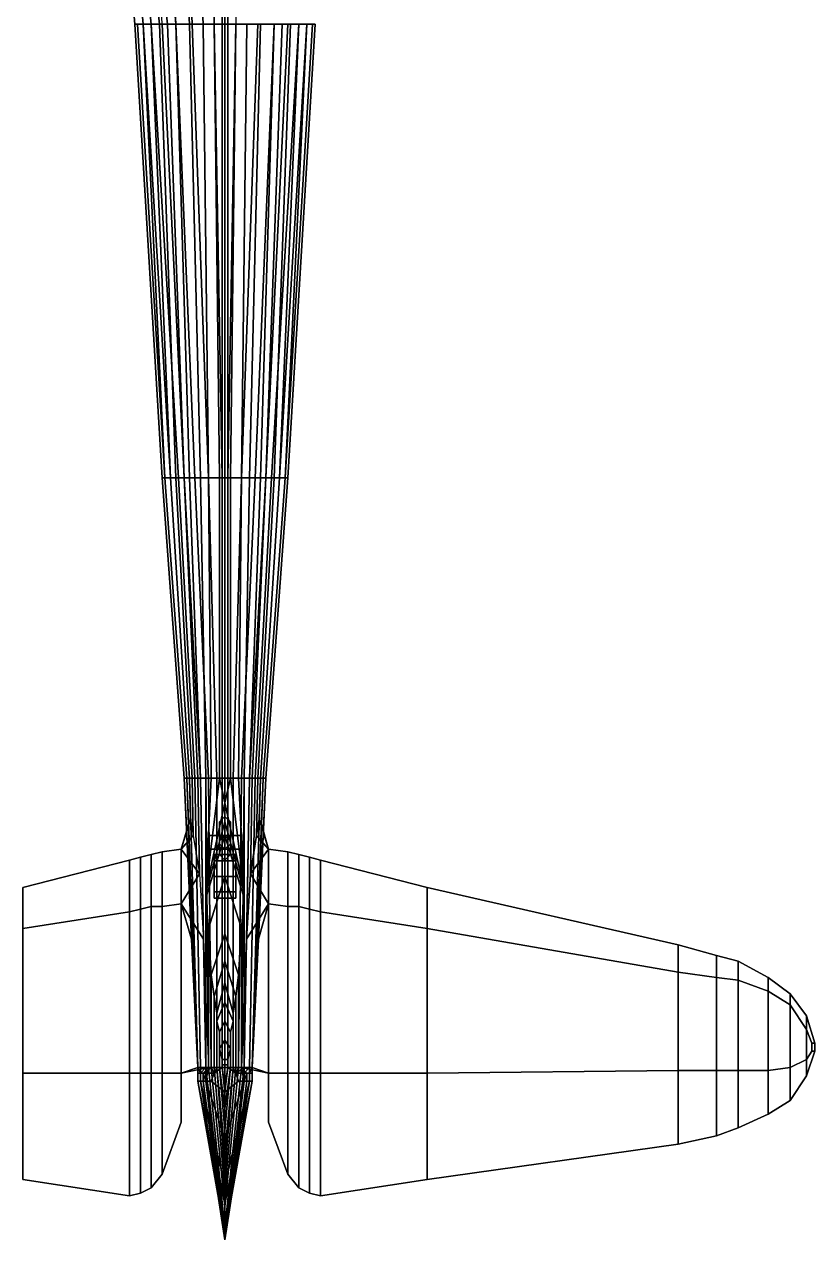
# Model space of a CAD drawing. Header units: millimetres. Extents: x -5.4 to 5.4, y -4.4 to 10.
# Drawn here: x -0.735 to 2.16, y -4.4 to 0.05 of the extents above; entities that cross this region are included whole.
import ezdxf

# ---------------------------------------------------------------- set-up
doc = ezdxf.new("R2010")
doc.units = ezdxf.units.MM
doc.layers.add('wing', color=5, linetype='Continuous')
doc.layers.add('wing2', color=1, linetype='Continuous')

msp = doc.modelspace()

# ---------------------------------------------------------------- linework, layer by layer
for points in [[(0, 2.97, 1.26), (-0.01, 2.97, 1.25), (-0.01, -3.76, 1.52), (0, -3.76, 1.53)], [(-0.01, 2.97, 1.25), (0, 2.97, 1.24), (0, -3.76, 1.51), (-0.01, -3.76, 1.52)], [(0.01, 2.97, 1.25), (0, 2.97, 1.26), (0, -3.76, 1.53), (0.01, -3.76, 1.52)], [(0, 2.97, 1.24), (0.01, 2.97, 1.25), (0.01, -3.76, 1.52), (0, -3.76, 1.51)], [(-0.4, 1.12, 0.27), (-0.42, 1.12, 0.09), (-0.33, 0.05, 0.09), (-0.3, 0.05, 0.27)], [(-0.42, 1.12, 0.09), (-0.42, 1.12, -0.03), (-0.33, 0.05, -0.03), (-0.33, 0.05, 0.09)], [(-0.38, 1.12, 0.37), (-0.4, 1.12, 0.27), (-0.3, 0.05, 0.27), (-0.27, 0.05, 0.37)], [(-0.36, 1.12, 0.47), (-0.38, 1.12, 0.37), (-0.27, 0.05, 0.37), (-0.24, 0.05, 0.44)], [(-0.33, 1.12, 0.55), (-0.36, 1.12, 0.47), (-0.24, 0.05, 0.44), (-0.21, 0.05, 0.49)], [(-0.2368, 0.81, 0.5868), (-0.33, 1.12, 0.55), (-0.21, 0.05, 0.49), (-0.18, 0.05, 0.53)], [(-0.04, 0.05, -0.53), (-0.12, 0.05, -0.5), (-0.1256, 0.17, -0.5067), (-0.05, 1.12, -0.6)], [(0.04, 0.05, -0.53), (-0.04, 0.05, -0.53), (-0.05, 1.12, -0.6), (0.05, 1.12, -0.6)], [(-0.1631, 0.64, 0.6141), (-0.2368, 0.81, 0.5868), (-0.18, 0.05, 0.53), (-0.13, 0.05, 0.57)], [(-0.2632, 0.76, -0.4132), (-0.2036, 0.47, -0.4596), (-0.18, 0.05, -0.44), (-0.23, 0.05, -0.38)], [(-0.1015, 0.51, 0.6244), (-0.1631, 0.64, 0.6141), (-0.13, 0.05, 0.57), (-0.08, 0.05, 0.59)], [(-0.04, 0.42, 0.6311), (-0.1015, 0.51, 0.6244), (-0.08, 0.05, 0.59), (-0.04, 0.05, 0.6)], [(-0.2036, 0.47, -0.4596), (-0.1256, 0.17, -0.5067), (-0.12, 0.05, -0.5), (-0.18, 0.05, -0.44)], [(-0.33, 0.05, -0.03), (-0.32, 0.05, -0.1), (-0.22, -1.61, -0.1), (-0.23, -1.61)], [(-0.3, 0.05, 0.27), (-0.33, 0.05, 0.09), (-0.23, -1.61, 0.09), (-0.22, -1.61, 0.17)], [(-0.33, 0.05, 0.09), (-0.33, 0.05, -0.03), (-0.23, -1.61), (-0.23, -1.61, 0.09)], [(-0.32, 0.05, -0.1), (-0.3, 0.05, -0.2), (-0.2, -1.61, -0.16), (-0.22, -1.61, -0.1)], [(-0.3, 0.05, -0.2), (-0.27, 0.05, -0.29), (-0.17, -1.61, -0.22), (-0.2, -1.61, -0.16)], [(-0.27, 0.05, 0.37), (-0.3, 0.05, 0.27), (-0.22, -1.61, 0.17), (-0.2, -1.61, 0.25)], [(-0.27, 0.05, -0.29), (-0.23, 0.05, -0.38), (-0.15, -1.61, -0.26), (-0.17, -1.61, -0.22)], [(-0.24, 0.05, 0.44), (-0.27, 0.05, 0.37), (-0.2, -1.61, 0.25), (-0.18, -1.61, 0.32)], [(-0.21, 0.05, 0.49), (-0.24, 0.05, 0.44), (-0.18, -1.61, 0.32), (-0.15, -1.61, 0.38)], [(-0.23, 0.05, -0.38), (-0.18, 0.05, -0.44), (-0.11, -1.61, -0.31), (-0.15, -1.61, -0.26)], [(-0.18, 0.05, 0.53), (-0.21, 0.05, 0.49), (-0.15, -1.61, 0.38), (-0.13, -1.61, 0.42)], [(-0.18, 0.05, -0.44), (-0.12, 0.05, -0.5), (-0.06, -1.61, -0.35), (-0.11, -1.61, -0.31)], [(-0.13, 0.05, 0.57), (-0.18, 0.05, 0.53), (-0.13, -1.61, 0.42), (-0.09, -1.61, 0.46)], [(-0.08, 0.05, 0.59), (-0.13, 0.05, 0.57), (-0.09, -1.61, 0.46), (-0.06, -1.61, 0.48)], [(-0.01, -1.61, -0.37), (-0.06, -1.61, -0.35), (-0.12, 0.05, -0.5), (-0.04, 0.05, -0.53)], [(-0.04, 0.05, 0.6), (-0.08, 0.05, 0.59), (-0.06, -1.61, 0.48), (-0.02, -1.61, 0.49)], [(-0.04, 0.05, -0.53), (0.04, 0.05, -0.53), (0.01, -1.61, -0.37), (-0.01, -1.61, -0.37)], [(-0.02, -1.61, 0.49), (0.02, -1.61, 0.49), (0.04, 0.05, 0.6), (-0.04, 0.05, 0.6)], [(0.04, 0.05, -0.53), (0.12, 0.05, -0.5), (0.06, -1.61, -0.35), (0.01, -1.61, -0.37)], [(0.02, -1.61, 0.49), (0.06, -1.61, 0.48), (0.08, 0.05, 0.59), (0.04, 0.05, 0.6)], [(0.11, -1.61, -0.31), (0.06, -1.61, -0.35), (0.12, 0.05, -0.5), (0.18, 0.05, -0.44)], [(0.06, -1.61, 0.48), (0.09, -1.61, 0.46), (0.13, 0.05, 0.57), (0.08, 0.05, 0.59)], [(0.09, -1.61, 0.46), (0.13, -1.61, 0.42), (0.18, 0.05, 0.53), (0.13, 0.05, 0.57)], [(0.15, -1.61, -0.26), (0.11, -1.61, -0.31), (0.18, 0.05, -0.44), (0.23, 0.05, -0.38)], [(0.13, -1.61, 0.42), (0.15, -1.61, 0.38), (0.21, 0.05, 0.49), (0.18, 0.05, 0.53)], [(0.17, -1.61, -0.22), (0.15, -1.61, -0.26), (0.23, 0.05, -0.38), (0.27, 0.05, -0.29)], [(0.15, -1.61, 0.38), (0.18, -1.61, 0.32), (0.24, 0.05, 0.44), (0.21, 0.05, 0.49)], [(0.2, -1.61, -0.16), (0.17, -1.61, -0.22), (0.27, 0.05, -0.29), (0.3, 0.05, -0.2)], [(0.18, -1.61, 0.32), (0.2, -1.61, 0.25), (0.27, 0.05, 0.37), (0.24, 0.05, 0.44)], [(0.22, -1.61, -0.1), (0.2, -1.61, -0.16), (0.3, 0.05, -0.2), (0.32, 0.05, -0.1)], [(0.2, -1.61, 0.25), (0.22, -1.61, 0.17), (0.3, 0.05, 0.27), (0.27, 0.05, 0.37)], [(0.22, -1.61, 0.17), (0.23, -1.61, 0.09), (0.33, 0.05, 0.09), (0.3, 0.05, 0.27)], [(0.23, -1.61), (0.22, -1.61, -0.1), (0.32, 0.05, -0.1), (0.33, 0.05, -0.03)], [(0.23, -1.61, 0.09), (0.23, -1.61), (0.33, 0.05, -0.03), (0.33, 0.05, 0.09)], [(-0.23, -1.61), (-0.22, -1.61, -0.1), (-0.14, -2.71, -0.06), (-0.15, -2.71, 0.01)], [(-0.22, -1.61, 0.17), (-0.23, -1.61, 0.09), (-0.15, -2.71, 0.1), (-0.14, -2.71, 0.18)], [(-0.23, -1.61, 0.09), (-0.23, -1.61), (-0.15, -2.71, 0.01), (-0.15, -2.71, 0.1)], [(-0.22, -1.61, -0.1), (-0.2, -1.61, -0.16), (-0.13, -2.71, -0.1), (-0.14, -2.71, -0.06)], [(-0.2, -1.61, 0.25), (-0.22, -1.61, 0.17), (-0.14, -2.71, 0.18), (-0.13, -2.71, 0.23)], [(-0.2, -1.61, -0.16), (-0.17, -1.61, -0.22), (-0.11, -2.71, -0.15), (-0.13, -2.71, -0.1)], [(-0.18, -1.61, 0.32), (-0.2, -1.61, 0.25), (-0.13, -2.71, 0.23), (-0.12, -2.71, 0.27)], [(-0.15, -1.61, 0.38), (-0.18, -1.61, 0.32), (-0.12, -2.71, 0.27), (-0.1, -2.71, 0.31)], [(-0.17, -1.61, -0.22), (-0.15, -1.61, -0.26), (-0.09, -2.71, -0.19), (-0.11, -2.71, -0.15)], [(-0.15, -1.61, -0.26), (-0.11, -1.61, -0.31), (-0.06, -2.71, -0.23), (-0.09, -2.71, -0.19)], [(-0.13, -1.61, 0.42), (-0.15, -1.61, 0.38), (-0.1, -2.71, 0.31), (-0.09, -2.71, 0.34)], [(-0.09, -1.61, 0.46), (-0.13, -1.61, 0.42), (-0.09, -2.71, 0.34), (-0.07, -2.71, 0.37)], [(-0.11, -1.61, -0.31), (-0.06, -1.61, -0.35), (-0.03, -2.71, -0.25), (-0.06, -2.71, -0.23)], [(-0.06, -1.61, 0.48), (-0.09, -1.61, 0.46), (-0.07, -2.71, 0.37), (-0.05, -2.71, 0.39)], [(-0.01, -2.71, -0.26), (-0.03, -2.71, -0.25), (-0.06, -1.61, -0.35), (-0.01, -1.61, -0.37)], [(-0.02, -1.61, 0.49), (-0.06, -1.61, 0.48), (-0.05, -2.71, 0.39), (-0.02, -2.71, 0.4)], [(-0.02, -2.71, 0.4), (0.02, -2.71, 0.4), (0.02, -1.61, 0.49), (-0.02, -1.61, 0.49)], [(-0.01, -1.61, -0.37), (0.01, -1.61, -0.37), (0.01, -2.71, -0.26), (-0.01, -2.71, -0.26)], [(0.01, -1.61, -0.37), (0.06, -1.61, -0.35), (0.03, -2.71, -0.25), (0.01, -2.71, -0.26)], [(0.02, -2.71, 0.4), (0.05, -2.71, 0.39), (0.06, -1.61, 0.48), (0.02, -1.61, 0.49)], [(0.06, -2.71, -0.23), (0.03, -2.71, -0.25), (0.06, -1.61, -0.35), (0.11, -1.61, -0.31)], [(0.05, -2.71, 0.39), (0.07, -2.71, 0.37), (0.09, -1.61, 0.46), (0.06, -1.61, 0.48)], [(0.09, -2.71, -0.19), (0.06, -2.71, -0.23), (0.11, -1.61, -0.31), (0.15, -1.61, -0.26)], [(0.07, -2.71, 0.37), (0.09, -2.71, 0.34), (0.13, -1.61, 0.42), (0.09, -1.61, 0.46)], [(0.11, -2.71, -0.15), (0.09, -2.71, -0.19), (0.15, -1.61, -0.26), (0.17, -1.61, -0.22)], [(0.09, -2.71, 0.34), (0.1, -2.71, 0.31), (0.15, -1.61, 0.38), (0.13, -1.61, 0.42)], [(0.1, -2.71, 0.31), (0.12, -2.71, 0.27), (0.18, -1.61, 0.32), (0.15, -1.61, 0.38)], [(0.13, -2.71, -0.1), (0.11, -2.71, -0.15), (0.17, -1.61, -0.22), (0.2, -1.61, -0.16)], [(0.12, -2.71, 0.27), (0.13, -2.71, 0.23), (0.2, -1.61, 0.25), (0.18, -1.61, 0.32)], [(0.13, -2.71, 0.23), (0.14, -2.71, 0.18), (0.22, -1.61, 0.17), (0.2, -1.61, 0.25)], [(0.14, -2.71, -0.06), (0.13, -2.71, -0.1), (0.2, -1.61, -0.16), (0.22, -1.61, -0.1)], [(0.15, -2.71, 0.01), (0.14, -2.71, -0.06), (0.22, -1.61, -0.1), (0.23, -1.61)], [(0.14, -2.71, 0.18), (0.15, -2.71, 0.1), (0.23, -1.61, 0.09), (0.22, -1.61, 0.17)], [(0.15, -2.71, 0.1), (0.15, -2.71, 0.01), (0.23, -1.61), (0.23, -1.61, 0.09)], [(-0.15, -2.71, 0.01), (-0.14, -2.71, -0.06), (-0.1, -3.77, -0.01), (-0.1, -3.77, 0.05)], [(-0.15, -2.71, 0.1), (-0.15, -2.71, 0.01), (-0.1, -3.77, 0.05), (-0.1222, -3.3, 0.1)], [(-0.14, -2.71, 0.18), (-0.15, -2.71, 0.1), (-0.1222, -3.3, 0.1), (-0.1336, -2.88, 0.1768)], [(-0.14, -2.71, -0.06), (-0.13, -2.71, -0.1), (-0.1, -3.77, -0.03), (-0.1, -3.77, -0.01)], [(-0.13, -2.71, 0.23), (-0.14, -2.71, 0.18), (-0.1336, -2.88, 0.1768), (-0.1258, -2.86, 0.2258)], [(-0.13, -2.71, -0.1), (-0.11, -2.71, -0.15), (-0.09, -3.77, -0.06), (-0.1, -3.77, -0.03)], [(-0.12, -2.71, 0.27), (-0.13, -2.71, 0.23), (-0.1258, -2.86, 0.2258), (-0.116, -2.92, 0.2621)], [(-0.1, -2.71, 0.31), (-0.12, -2.71, 0.27), (-0.116, -2.92, 0.2621), (-0.0934, -3.06, 0.2935)], [(-0.11, -2.71, -0.15), (-0.09, -2.71, -0.19), (-0.07, -3.77, -0.08), (-0.09, -3.77, -0.06)], [(-0.09, -2.71, 0.34), (-0.1, -2.71, 0.31), (-0.0934, -3.06, 0.2935), (-0.0789, -3.3, 0.3066)], [(-0.09, -2.71, -0.19), (-0.06, -2.71, -0.23), (-0.05, -3.77, -0.12), (-0.07, -3.77, -0.08)], [(-0.07, -2.71, 0.37), (-0.09, -2.71, 0.34), (-0.0789, -3.3, 0.3066), (-0.06, -3.77, 0.3)], [(-0.07, -3.12, 0.4), (0, -2.8, 0.4), (-0.02, -2.71, 0.4), (-0.07, -3.12, 0.4)], [(-0.07, -3.12, 0.4), (-0.02, -2.71, 0.4), (-0.05, -2.71, 0.39), (-0.07, -3.12, 0.4)], [(-0.07, -3.12, 0.4), (-0.05, -2.71, 0.39), (-0.07, -2.71, 0.37), (-0.07, -3.12, 0.4)], [(-0.07, -2.71, 0.37), (-0.06, -3.77, 0.3), (-0.07, -3.82, 0.4), (-0.07, -3.12, 0.4)], [(-0.06, -2.71, -0.23), (-0.03, -2.71, -0.25), (-0.03, -3.77, -0.13), (-0.05, -3.77, -0.12)], [(-0.01, -3.77, -0.15), (-0.03, -3.77, -0.13), (-0.03, -2.71, -0.25), (-0.01, -2.71, -0.26)], [(0, -2.8, 0.4), (0.02, -2.71, 0.4), (-0.02, -2.71, 0.4), (0, -2.8, 0.4)], [(0.01, -3.77, -0.15), (-0.01, -3.77, -0.15), (-0.01, -2.71, -0.26), (0.01, -2.71, -0.26)], [(0.07, -3.12, 0.4), (0.02, -2.71, 0.4), (0, -2.8, 0.4), (0.07, -3.12, 0.4)], [(0.01, -2.71, -0.26), (0.03, -2.71, -0.25), (0.03, -3.77, -0.13), (0.01, -3.77, -0.15)], [(0.07, -3.12, 0.4), (0.05, -2.71, 0.39), (0.02, -2.71, 0.4), (0.07, -3.12, 0.4)], [(0.05, -3.77, -0.12), (0.03, -3.77, -0.13), (0.03, -2.71, -0.25), (0.06, -2.71, -0.23)], [(0.07, -3.77, -0.08), (0.05, -3.77, -0.12), (0.06, -2.71, -0.23), (0.09, -2.71, -0.19)], [(0.07, -3.12, 0.4), (0.07, -2.71, 0.37), (0.05, -2.71, 0.39), (0.07, -3.12, 0.4)], [(0.06, -3.77, 0.3), (0.0789, -3.3, 0.3066), (0.09, -2.71, 0.34), (0.07, -2.71, 0.37)], [(0.07, -3.82, 0.4), (0.06, -3.77, 0.3), (0.07, -2.71, 0.37), (0.07, -3.12, 0.4)], [(0.09, -3.77, -0.06), (0.07, -3.77, -0.08), (0.09, -2.71, -0.19), (0.11, -2.71, -0.15)], [(0.0789, -3.3, 0.3066), (0.0934, -3.06, 0.2935), (0.1, -2.71, 0.31), (0.09, -2.71, 0.34)], [(0.1, -3.77, -0.03), (0.09, -3.77, -0.06), (0.11, -2.71, -0.15), (0.13, -2.71, -0.1)], [(0.0934, -3.06, 0.2935), (0.116, -2.92, 0.2621), (0.12, -2.71, 0.27), (0.1, -2.71, 0.31)], [(0.1, -3.77, 0.05), (0.1, -3.77, -0.01), (0.14, -2.71, -0.06), (0.15, -2.71, 0.01)], [(0.1, -3.77, -0.01), (0.1, -3.77, -0.03), (0.13, -2.71, -0.1), (0.14, -2.71, -0.06)], [(0.1222, -3.3, 0.1), (0.1, -3.77, 0.05), (0.15, -2.71, 0.01), (0.15, -2.71, 0.1)], [(0.116, -2.92, 0.2621), (0.1258, -2.86, 0.2258), (0.13, -2.71, 0.23), (0.12, -2.71, 0.27)], [(0.1336, -2.88, 0.1768), (0.1222, -3.3, 0.1), (0.15, -2.71, 0.1), (0.14, -2.71, 0.18)], [(0.1258, -2.86, 0.2258), (0.1336, -2.88, 0.1768), (0.14, -2.71, 0.18), (0.13, -2.71, 0.23)], [(0, -2.87, 0.42), (0, -2.8, 0.4), (-0.07, -3.12, 0.4), (-0.07, -3.13, 0.42)], [(0.07, -3.13, 0.42), (0.07, -3.12, 0.4), (0, -2.8, 0.4), (0, -2.87, 0.42)], [(0, -2.92, 0.47), (0, -2.87, 0.42), (-0.07, -3.13, 0.42), (-0.07, -3.15, 0.47)], [(0, -2.92, -0.34), (-0.02, -2.94, -0.34), (-0.02, -2.87, -0.23), (0, -2.85, -0.23)], [(-0.02, -2.94, -0.34), (-0.02, -2.95, -0.34), (-0.02, -2.99, -0.22), (-0.02, -2.87, -0.23)], [(0.02, -2.94, -0.34), (0, -2.92, -0.34), (0, -2.85, -0.23), (0.02, -2.87, -0.23)], [(0.07, -3.15, 0.47), (0.07, -3.13, 0.42), (0, -2.87, 0.42), (0, -2.92, 0.47)], [(0.02, -2.95, -0.34), (0.02, -2.94, -0.34), (0.02, -2.87, -0.23), (0.02, -2.99, -0.22)], [(0, -3.07, 0.7), (0, -2.92, 0.47), (-0.07, -3.15, 0.47), (-0.06, -3.26, 0.7)], [(-0.06, -2.92, -0.36), (-0.06, -2.97, -0.36), (-0.06, -3, -0.42), (-0.06, -2.97, -0.47)], [(-0.06, -2.97, -0.47), (-0.06, -3, -0.42), (-0.06, -2.97, -0.36), (-0.06, -2.92, -0.36)], [(-0.06, -2.92, -0.34), (-0.06, -2.97, -0.34), (0.06, -2.97, -0.34), (0.06, -2.92, -0.34)], [(0.06, -2.92, -0.36), (0.06, -2.97, -0.36), (-0.06, -2.97, -0.36), (-0.06, -2.92, -0.36)], [(0.06, -2.92, -0.34), (0.06, -2.92, -0.36), (-0.06, -2.92, -0.36), (-0.06, -2.92, -0.34)], [(-0.06, -2.92, -0.36), (-0.06, -2.97, -0.36), (-0.06, -2.97, -0.34), (-0.06, -2.92, -0.34)], [(0.06, -3.26, 0.7), (0.07, -3.15, 0.47), (0, -2.92, 0.47), (0, -3.07, 0.7)], [(0.06, -2.92, -0.36), (0.06, -2.97, -0.36), (0.06, -3, -0.42), (0.06, -2.97, -0.47)], [(0.06, -2.97, -0.47), (0.06, -3, -0.42), (0.06, -2.97, -0.36), (0.06, -2.92, -0.36)], [(0.06, -2.97, -0.34), (0.06, -2.97, -0.36), (0.06, -2.92, -0.36), (0.06, -2.92, -0.34)], [(-0.06, -3.07, -0.51), (-0.06, -3.08, -0.48), (-0.06, -3, -0.42), (-0.06, -2.97, -0.47)], [(-0.06, -2.97, -0.47), (-0.06, -3, -0.42), (-0.06, -3.08, -0.48), (-0.06, -3.07, -0.51)], [(-0.06, -2.97, -0.34), (-0.06, -2.97, -0.36), (0.06, -2.97, -0.36), (0.06, -2.97, -0.34)], [(-0.02, -2.95, -0.34), (0, -2.97, -0.34), (0, -3.01, -0.22), (-0.02, -2.99, -0.22)], [(0, -2.97, -0.34), (0.02, -2.95, -0.34), (0.02, -2.99, -0.22), (0, -3.01, -0.22)], [(0.06, -2.97, -0.47), (0.06, -3, -0.42), (0.06, -3.08, -0.48), (0.06, -3.07, -0.51)], [(0.06, -3.07, -0.51), (0.06, -3.08, -0.48), (0.06, -3, -0.42), (0.06, -2.97, -0.47)], [(0.04, -3.0134, -0.4334), (0.04, -2.99, -0.49), (-0.04, -2.99, -0.49), (-0.04, -3.0134, -0.4334)], [(0.04, -2.99, -0.49), (0.04, -3.0134, -0.5466), (-0.04, -3.0134, -0.5466), (-0.04, -2.99, -0.49)], [(-0.04, -3.0134, -0.5466), (-0.04, -3.07, -0.57), (-0.04, -3.1266, -0.5466), (-0.04, -2.99, -0.49)], [(-0.04, -2.99, -0.49), (-0.04, -3.1266, -0.5466), (-0.04, -3.15, -0.49), (-0.04, -3.0134, -0.4334)], [(0.04, -3.07, -0.41), (0.04, -3.0134, -0.4334), (-0.04, -3.0134, -0.4334), (-0.04, -3.07, -0.41)], [(0.04, -3.0134, -0.5466), (0.04, -3.07, -0.57), (-0.04, -3.07, -0.57), (-0.04, -3.0134, -0.5466)], [(-0.04, -3.0134, -0.4334), (-0.04, -3.15, -0.49), (-0.04, -3.1266, -0.4334), (-0.04, -3.07, -0.41)], [(0.04, -3.1266, -0.4334), (0.04, -2.99, -0.49), (0.04, -3.0134, -0.4334), (0.04, -3.07, -0.41)], [(0.04, -3.15, -0.49), (0.04, -3.0134, -0.5466), (0.04, -2.99, -0.49), (0.04, -3.1266, -0.4334)], [(0.04, -3.1266, -0.5466), (0.04, -3.07, -0.57), (0.04, -3.0134, -0.5466), (0.04, -3.15, -0.49)], [(0, -3.28, 1.05), (0, -3.07, 0.7), (-0.06, -3.26, 0.7), (-0.05, -3.43, 1.05)], [(0.04, -3.1266, -0.4334), (0.04, -3.07, -0.41), (-0.04, -3.07, -0.41), (-0.04, -3.1266, -0.4334)], [(0.04, -3.07, -0.57), (0.04, -3.1266, -0.5466), (-0.04, -3.1266, -0.5466), (-0.04, -3.07, -0.57)], [(0.05, -3.43, 1.05), (0.06, -3.26, 0.7), (0, -3.07, 0.7), (0, -3.28, 1.05)], [(-0.07, -3.12, 0.4), (-0.07, -3.82, 0.4), (-0.07, -3.77, 0.42), (-0.07, -3.13, 0.42)], [(-0.07, -3.13, 0.42), (-0.07, -3.77, 0.42), (-0.07, -3.77, 0.47), (-0.07, -3.15, 0.47)], [(-0.07, -3.15, 0.47), (-0.07, -3.77, 0.47), (-0.06, -3.77, 0.7), (-0.06, -3.26, 0.7)], [(0.04, -3.15, -0.49), (0.04, -3.1266, -0.4334), (-0.04, -3.1266, -0.4334), (-0.04, -3.15, -0.49)], [(0.04, -3.1266, -0.5466), (0.04, -3.15, -0.49), (-0.04, -3.15, -0.49), (-0.04, -3.1266, -0.5466)], [(0.06, -3.77, 0.7), (0.07, -3.77, 0.47), (0.07, -3.15, 0.47), (0.06, -3.26, 0.7)], [(0.07, -3.77, 0.42), (0.07, -3.82, 0.4), (0.07, -3.12, 0.4), (0.07, -3.13, 0.42)], [(0.07, -3.77, 0.47), (0.07, -3.77, 0.42), (0.07, -3.13, 0.42), (0.07, -3.15, 0.47)], [(-0.06, -3.26, 0.7), (-0.06, -3.77, 0.7), (-0.05, -3.77, 1.05), (-0.05, -3.43, 1.05)], [(0, -3.38, 1.22), (0, -3.28, 1.05), (-0.05, -3.43, 1.05), (-0.04, -3.51, 1.22)], [(0.04, -3.51, 1.22), (0.05, -3.43, 1.05), (0, -3.28, 1.05), (0, -3.38, 1.22)], [(0.05, -3.77, 1.05), (0.06, -3.77, 0.7), (0.06, -3.26, 0.7), (0.05, -3.43, 1.05)], [(0, -3.46, 1.34), (0, -3.38, 1.22), (-0.04, -3.51, 1.22), (-0.03, -3.57, 1.34)], [(0.03, -3.57, 1.34), (0.04, -3.51, 1.22), (0, -3.38, 1.22), (0, -3.46, 1.34)], [(-0.05, -3.43, 1.05), (-0.05, -3.77, 1.05), (-0.04, -3.77, 1.22), (-0.04, -3.51, 1.22)], [(0, -3.53, 1.42), (0, -3.46, 1.34), (-0.03, -3.57, 1.34), (-0.03, -3.6, 1.42)], [(0.03, -3.6, 1.42), (0.03, -3.57, 1.34), (0, -3.46, 1.34), (0, -3.53, 1.42)], [(0.04, -3.77, 1.22), (0.05, -3.77, 1.05), (0.05, -3.43, 1.05), (0.04, -3.51, 1.22)], [(-0.04, -3.51, 1.22), (-0.04, -3.77, 1.22), (-0.03, -3.77, 1.34), (-0.03, -3.57, 1.34)], [(0.03, -3.77, 1.34), (0.04, -3.77, 1.22), (0.04, -3.51, 1.22), (0.03, -3.57, 1.34)], [(0, -3.6, 1.48), (0, -3.53, 1.42), (-0.03, -3.6, 1.42), (-0.02, -3.64, 1.48)], [(0.02, -3.64, 1.48), (0.03, -3.6, 1.42), (0, -3.53, 1.42), (0, -3.6, 1.48)], [(-0.03, -3.57, 1.34), (-0.03, -3.77, 1.34), (-0.03, -3.77, 1.42), (-0.03, -3.6, 1.42)], [(-0.03, -3.6, 1.42), (-0.03, -3.77, 1.42), (-0.02, -3.77, 1.48), (-0.02, -3.64, 1.48)], [(0, -3.67, 1.51), (0, -3.6, 1.48), (-0.02, -3.64, 1.48), (-0.02, -3.7, 1.51)], [(0.02, -3.7, 1.51), (0.02, -3.64, 1.48), (0, -3.6, 1.48), (0, -3.67, 1.51)], [(0.02, -3.77, 1.48), (0.03, -3.77, 1.42), (0.03, -3.6, 1.42), (0.02, -3.64, 1.48)], [(0.03, -3.77, 1.42), (0.03, -3.77, 1.34), (0.03, -3.57, 1.34), (0.03, -3.6, 1.42)], [(-0.02, -3.64, 1.48), (-0.02, -3.77, 1.48), (-0.02, -3.77, 1.51), (-0.02, -3.7, 1.51)], [(0.02, -3.77, 1.51), (0.02, -3.77, 1.48), (0.02, -3.64, 1.48), (0.02, -3.7, 1.51)], [(0, -3.74, 1.53), (0, -3.67, 1.51), (-0.02, -3.7, 1.51), (-0.01, -3.74, 1.52)], [(0.01, -3.74, 1.52), (0.02, -3.7, 1.51), (0, -3.67, 1.51), (0, -3.74, 1.53)], [(-0.02, -3.7, 1.51), (-0.02, -3.77, 1.51), (-0.01, -3.77, 1.52), (-0.01, -3.74, 1.52)], [(0.01, -3.77, 1.52), (0.02, -3.77, 1.51), (0.02, -3.7, 1.51), (0.01, -3.74, 1.52)], [(-0.09, -3.77, -0.06), (-0.09, -3.77, -0.06), (-0.09, -3.79, -0.04), (-0.1, -3.77, -0.03)], [(-0.1, -3.77, -0.03), (-0.1, -3.77, -0.03), (-0.09, -3.79, -0.04), (-0.1, -3.79, 0.03)], [(-0.1, -3.77, -0.01), (-0.1, -3.77, -0.01), (-0.1, -3.77, -0.03), (-0.1, -3.79, 0.03)], [(-0.1, -3.77, 0.05), (-0.1, -3.77, 0.05), (-0.1, -3.77, -0.01), (-0.1, -3.79, 0.03)], [(-0.1, -3.79, 0.1), (-0.1, -3.79, 0.1), (-0.1, -3.77, 0.05), (-0.1, -3.79, 0.03)], [(-0.09, -3.79, -0.07), (-0.09, -3.79, -0.07), (-0.07, -3.77, -0.08), (-0.07, -3.79, -0.11)], [(-0.09, -3.79, -0.07), (-0.09, -3.79, -0.07), (-0.09, -3.77, -0.06), (-0.07, -3.77, -0.08)], [(-0.09, -3.79, -0.07), (-0.09, -3.79, -0.07), (-0.09, -3.79, -0.04), (-0.09, -3.77, -0.06)], [(-0.06, -3.77, 0.3), (-0.06, -3.77, 0.3), (-0.08, -3.79, 0.34), (-0.07, -3.82, 0.4)], [(-0.07, -3.77, 0.47), (-0.07, -3.77, 0.42), (0, -4.4, 0.42), (0, -4.39, 0.47)], [(-0.07, -3.77, 0.42), (-0.07, -3.82, 0.4), (0, -4.4, 0.4), (0, -4.4, 0.42)], [(-0.06, -3.77, 0.7), (-0.07, -3.77, 0.47), (0, -4.39, 0.47), (0, -4.36, 0.7)], [(-0.05, -3.77, -0.12), (-0.05, -3.77, -0.12), (-0.04, -3.79, -0.14), (-0.07, -3.79, -0.11)], [(-0.07, -3.77, -0.08), (-0.07, -3.77, -0.08), (-0.05, -3.77, -0.12), (-0.07, -3.79, -0.11)], [(-0.05, -3.77, 1.05), (-0.06, -3.77, 0.7), (0, -4.36, 0.7), (0, -4.28, 1.05)], [(-0.01, -3.77, -0.15), (0, -3.86, -0.14), (-0.05, -3.82, -0.14), (-0.04, -3.79, -0.14)], [(-0.04, -3.77, 1.22), (-0.05, -3.77, 1.05), (0, -4.28, 1.05), (0, -4.22, 1.22)], [(-0.03, -3.77, -0.13), (-0.03, -3.77, -0.13), (-0.04, -3.79, -0.14), (-0.05, -3.77, -0.12)], [(-0.03, -3.77, 1.34), (-0.04, -3.77, 1.22), (0, -4.22, 1.22), (0, -4.16, 1.34)], [(-0.01, -3.77, -0.15), (-0.01, -3.77, -0.15), (-0.04, -3.79, -0.14), (-0.03, -3.77, -0.13)], [(-0.02, -3.77, 1.48), (-0.03, -3.77, 1.42), (0, -4.08, 1.42), (0, -4, 1.48)], [(-0.03, -3.77, 1.42), (-0.03, -3.77, 1.34), (0, -4.16, 1.34), (0, -4.08, 1.42)], [(-0.02, -3.77, 1.51), (-0.02, -3.77, 1.48), (0, -4, 1.48), (0, -3.92, 1.51)], [(-0.01, -3.77, 1.52), (-0.02, -3.77, 1.51), (0, -3.92, 1.51), (0, -3.84, 1.53)], [(-0.01, -3.74, 1.52), (-0.01, -3.77, 1.52), (0, -3.84, 1.53), (0, -3.74, 1.53)], [(0.01, -3.77, -0.15), (0, -3.86, -0.14), (0, -3.86, -0.14), (-0.01, -3.77, -0.15)], [(0, -3.74, 1.53), (0, -3.84, 1.53), (0.01, -3.77, 1.52), (0.01, -3.74, 1.52)], [(0, -4.4, 0.42), (0, -4.4, 0.4), (0.07, -3.82, 0.4), (0.07, -3.77, 0.42)], [(0, -4.39, 0.47), (0, -4.4, 0.42), (0.07, -3.77, 0.42), (0.07, -3.77, 0.47)], [(0, -4.36, 0.7), (0, -4.39, 0.47), (0.07, -3.77, 0.47), (0.06, -3.77, 0.7)], [(0, -4.28, 1.05), (0, -4.36, 0.7), (0.06, -3.77, 0.7), (0.05, -3.77, 1.05)], [(0, -4.22, 1.22), (0, -4.28, 1.05), (0.05, -3.77, 1.05), (0.04, -3.77, 1.22)], [(0, -4.16, 1.34), (0, -4.22, 1.22), (0.04, -3.77, 1.22), (0.03, -3.77, 1.34)], [(0, -4.08, 1.42), (0, -4.16, 1.34), (0.03, -3.77, 1.34), (0.03, -3.77, 1.42)], [(0, -4, 1.48), (0, -4.08, 1.42), (0.03, -3.77, 1.42), (0.02, -3.77, 1.48)], [(0, -3.92, 1.51), (0, -4, 1.48), (0.02, -3.77, 1.48), (0.02, -3.77, 1.51)], [(0, -3.84, 1.53), (0, -3.92, 1.51), (0.02, -3.77, 1.51), (0.01, -3.77, 1.52)], [(0.04, -3.79, -0.14), (0.05, -3.82, -0.14), (0, -3.86, -0.14), (0.01, -3.77, -0.15)], [(0.01, -3.77, -0.15), (0.03, -3.77, -0.13), (0.04, -3.79, -0.14), (0.01, -3.77, -0.15)], [(0.03, -3.77, -0.13), (0.05, -3.77, -0.12), (0.04, -3.79, -0.14), (0.03, -3.77, -0.13)], [(0.07, -3.77, -0.08), (0.07, -3.79, -0.11), (0.04, -3.79, -0.14), (0.07, -3.77, -0.08)], [(0.05, -3.77, -0.12), (0.07, -3.77, -0.08), (0.04, -3.79, -0.14), (0.05, -3.77, -0.12)], [(0.07, -3.82, 0.4), (0.08, -3.79, 0.34), (0.06, -3.77, 0.3), (0.07, -3.82, 0.4)], [(0.09, -3.77, -0.06), (0.09, -3.79, -0.07), (0.07, -3.79, -0.11), (0.09, -3.77, -0.06)], [(0.07, -3.77, -0.08), (0.09, -3.77, -0.06), (0.07, -3.79, -0.11), (0.07, -3.77, -0.08)], [(0.09, -3.79, -0.04), (0.1, -3.77, -0.01), (0.1, -3.79, 0.03), (0.09, -3.79, -0.04)], [(0.09, -3.79, -0.04), (0.1, -3.77, -0.03), (0.1, -3.77, -0.01), (0.09, -3.79, -0.04)], [(0.09, -3.79, -0.04), (0.09, -3.79, -0.07), (0.1, -3.77, -0.03), (0.09, -3.79, -0.04)], [(0.1, -3.77, -0.03), (0.09, -3.79, -0.07), (0.09, -3.77, -0.06), (0.1, -3.77, -0.03)], [(0.1, -3.77, 0.05), (0.1, -3.79, 0.1), (0.1, -3.79, 0.03), (0.1, -3.77, 0.05)], [(0.1, -3.77, -0.01), (0.1, -3.77, 0.05), (0.1, -3.79, 0.03), (0.1, -3.77, -0.01)], [(-0.1, -3.79, 0.1), (-0.1, -3.82, 0.1), (-0.09, -3.82, 0.22), (-0.09, -3.79, 0.22)], [(-0.09, -3.79, -0.04), (-0.09, -3.82, -0.04), (-0.1, -3.82, 0.03), (-0.1, -3.79, 0.03)], [(-0.1, -3.79, 0.03), (-0.1, -3.82, 0.03), (-0.1, -3.82, 0.1), (-0.1, -3.79, 0.1)], [(-0.09, -3.82, 0.22), (-0.1, -3.82, 0.1), (0, -4.38, 0.1), (0, -4.4, 0.22)], [(-0.1, -3.82, 0.03), (-0.09, -3.82, -0.04), (0, -4.27, -0.04), (0, -4.34, 0.03)], [(-0.1, -3.82, 0.1), (-0.1, -3.82, 0.03), (0, -4.34, 0.03), (0, -4.38, 0.1)], [(-0.07, -3.79, -0.11), (-0.07, -3.82, -0.11), (-0.09, -3.82, -0.07), (-0.09, -3.79, -0.07)], [(-0.09, -3.79, -0.07), (-0.09, -3.82, -0.07), (-0.09, -3.82, -0.04), (-0.09, -3.79, -0.04)], [(-0.09, -3.79, 0.22), (-0.09, -3.82, 0.22), (-0.08, -3.82, 0.34), (-0.08, -3.79, 0.34)], [(-0.09, -3.82, -0.07), (-0.07, -3.82, -0.11), (0, -4.03, -0.11), (0, -4.2, -0.07)], [(-0.09, -3.82, -0.04), (-0.09, -3.82, -0.07), (0, -4.2, -0.07), (0, -4.27, -0.04)], [(-0.08, -3.82, 0.34), (-0.09, -3.82, 0.22), (0, -4.4, 0.22), (0, -4.4, 0.34)], [(-0.08, -3.79, 0.34), (-0.08, -3.79, 0.34), (-0.08, -3.82, 0.34), (-0.07, -3.82, 0.4)], [(-0.07, -3.82, 0.4), (-0.08, -3.82, 0.34), (0, -4.4, 0.34), (0, -4.4, 0.4)], [(-0.04, -3.79, -0.14), (-0.05, -3.82, -0.14), (-0.07, -3.82, -0.11), (-0.07, -3.79, -0.11)], [(-0.07, -3.82, -0.11), (-0.05, -3.82, -0.14), (0, -3.86, -0.14), (0, -4.03, -0.11)], [(0, -4.4, 0.4), (0, -4.4, 0.34), (0.08, -3.82, 0.34), (0.07, -3.82, 0.4)], [(0, -4.4, 0.34), (0, -4.4, 0.22), (0.09, -3.82, 0.22), (0.08, -3.82, 0.34)], [(0, -4.4, 0.22), (0, -4.38, 0.1), (0.1, -3.82, 0.1), (0.09, -3.82, 0.22)], [(0, -4.38, 0.1), (0, -4.34, 0.03), (0.1, -3.82, 0.03), (0.1, -3.82, 0.1)], [(0, -4.34, 0.03), (0, -4.27, -0.04), (0.09, -3.82, -0.04), (0.1, -3.82, 0.03)], [(0, -4.27, -0.04), (0, -4.2, -0.07), (0.09, -3.82, -0.07), (0.09, -3.82, -0.04)], [(0, -4.2, -0.07), (0, -4.03, -0.11), (0.07, -3.82, -0.11), (0.09, -3.82, -0.07)], [(0, -4.03, -0.11), (0, -3.86, -0.14), (0.05, -3.82, -0.14), (0.07, -3.82, -0.11)], [(0.07, -3.82, -0.11), (0.05, -3.82, -0.14), (0.04, -3.79, -0.14), (0.07, -3.79, -0.11)], [(0.09, -3.82, -0.07), (0.07, -3.82, -0.11), (0.07, -3.79, -0.11), (0.09, -3.79, -0.07)], [(0.07, -3.82, 0.4), (0.08, -3.82, 0.34), (0.08, -3.79, 0.34), (0.07, -3.82, 0.4)], [(0.08, -3.82, 0.34), (0.09, -3.82, 0.22), (0.09, -3.79, 0.22), (0.08, -3.79, 0.34)], [(0.09, -3.82, 0.22), (0.1, -3.82, 0.1), (0.1, -3.79, 0.1), (0.09, -3.79, 0.22)], [(0.1, -3.82, 0.03), (0.09, -3.82, -0.04), (0.09, -3.79, -0.04), (0.1, -3.79, 0.03)], [(0.09, -3.82, -0.04), (0.09, -3.82, -0.07), (0.09, -3.79, -0.07), (0.09, -3.79, -0.04)], [(0.1, -3.82, 0.1), (0.1, -3.82, 0.03), (0.1, -3.79, 0.03), (0.1, -3.79, 0.1)]]:
    msp.add_3dface(points)
at = {"layer": 'wing'}
for points in [[(0.16, -2.97, 0.19), (0.1258, -2.86, 0.2258), (0.116, -2.92, 0.2621), (0.16, -2.97, 0.19)], [(0.16, -3.17, 0.12), (0.1222, -3.3, 0.1), (0.1336, -2.88, 0.1768), (0.16, -2.97, 0.19)], [(0.16, -2.97, 0.19), (0.1336, -2.88, 0.1768), (0.1258, -2.86, 0.2258), (0.16, -2.97, 0.19)], [(0.16, -2.97, 0.19), (0.116, -2.92, 0.2621), (0.0934, -3.06, 0.2935), (0.16, -2.97, 0.19)], [(0.16, -2.97, 0.19), (0.0934, -3.06, 0.2935), (0.16, -3.17, 0.27), (0.16, -2.97, 0.19)], [(0.23, -2.98, 0.19), (0.16, -2.97, 0.19), (0.16, -3.17, 0.27), (0.23, -3.18, 0.27)], [(0.23, -3.18, 0.12), (0.16, -3.17, 0.12), (0.16, -2.97, 0.19), (0.23, -2.98, 0.19)], [(0.27, -2.99, 0.19), (0.23, -2.98, 0.19), (0.23, -3.18, 0.27), (0.27, -3.18, 0.26)], [(0.27, -3.18, 0.13), (0.23, -3.18, 0.12), (0.23, -2.98, 0.19), (0.27, -2.99, 0.19)], [(0.31, -3, 0.19), (0.27, -2.99, 0.19), (0.27, -3.18, 0.26), (0.31, -3.19, 0.26)], [(0.31, -3.19, 0.13), (0.27, -3.18, 0.13), (0.27, -2.99, 0.19), (0.31, -3, 0.19)], [(0.35, -3.01, 0.19), (0.31, -3, 0.19), (0.31, -3.19, 0.26), (0.35, -3.2, 0.26)], [(0.35, -3.2, 0.13), (0.31, -3.19, 0.13), (0.31, -3, 0.19), (0.35, -3.01, 0.19)], [(0.74, -3.11, 0.19), (0.35, -3.01, 0.19), (0.35, -3.2, 0.26), (0.74, -3.26, 0.26)], [(0.74, -3.26, 0.13), (0.35, -3.2, 0.13), (0.35, -3.01, 0.19), (0.74, -3.11, 0.19)], [(0.0934, -3.06, 0.2935), (0.0789, -3.3, 0.3066), (0.16, -3.17, 0.27), (0.0934, -3.06, 0.2935)], [(1.66, -3.32, 0.2), (0.74, -3.11, 0.19), (0.74, -3.26, 0.26), (1.66, -3.42, 0.25)], [(1.66, -3.42, 0.15), (0.74, -3.26, 0.13), (0.74, -3.11, 0.19), (1.66, -3.32, 0.2)], [(0.0789, -3.3, 0.3066), (0.06, -3.77, 0.3), (0.16, -3.79, 0.27), (0.16, -3.17, 0.27)], [(0.16, -3.79, 0.12), (0.1, -3.77, 0.05), (0.1222, -3.3, 0.1), (0.16, -3.17, 0.12)], [(0.16, -3.17, 0.27), (0.16, -3.79, 0.27), (0.23, -3.79, 0.27), (0.23, -3.18, 0.27)], [(0.23, -3.79, 0.12), (0.16, -3.79, 0.12), (0.16, -3.17, 0.12), (0.23, -3.18, 0.12)], [(0.23, -3.18, 0.27), (0.23, -3.79, 0.27), (0.27, -3.79, 0.26), (0.27, -3.18, 0.26)], [(0.27, -3.79, 0.13), (0.23, -3.79, 0.12), (0.23, -3.18, 0.12), (0.27, -3.18, 0.13)], [(0.27, -3.18, 0.26), (0.27, -3.79, 0.26), (0.31, -3.79, 0.26), (0.31, -3.19, 0.26)], [(0.31, -3.79, 0.13), (0.27, -3.79, 0.13), (0.27, -3.18, 0.13), (0.31, -3.19, 0.13)], [(0.31, -3.19, 0.26), (0.31, -3.79, 0.26), (0.35, -3.79, 0.26), (0.35, -3.2, 0.26)], [(0.35, -3.79, 0.13), (0.31, -3.79, 0.13), (0.31, -3.19, 0.13), (0.35, -3.2, 0.13)], [(0.35, -3.2, 0.26), (0.35, -3.79, 0.26), (0.74, -3.79, 0.26), (0.74, -3.26, 0.26)], [(0.74, -3.79, 0.13), (0.35, -3.79, 0.13), (0.35, -3.2, 0.13), (0.74, -3.26, 0.13)], [(0.74, -3.26, 0.26), (0.74, -3.79, 0.26), (1.66, -3.78, 0.25), (1.66, -3.42, 0.25)], [(1.66, -3.78, 0.15), (0.74, -3.79, 0.13), (0.74, -3.26, 0.13), (1.66, -3.42, 0.15)], [(1.8, -3.36, 0.21), (1.66, -3.32, 0.2), (1.66, -3.42, 0.25), (1.8, -3.44, 0.25)], [(1.8, -3.44, 0.16), (1.66, -3.42, 0.15), (1.66, -3.32, 0.2), (1.8, -3.36, 0.21)], [(1.88, -3.38, 0.21), (1.8, -3.36, 0.21), (1.8, -3.44, 0.25), (1.88, -3.45, 0.25)], [(1.88, -3.45, 0.16), (1.8, -3.44, 0.16), (1.8, -3.36, 0.21), (1.88, -3.38, 0.21)], [(1.99, -3.44, 0.21), (1.88, -3.38, 0.21), (1.88, -3.45, 0.25), (1.99, -3.49, 0.25)], [(1.99, -3.49, 0.17), (1.88, -3.45, 0.16), (1.88, -3.38, 0.21), (1.99, -3.44, 0.21)], [(1.66, -3.42, 0.25), (1.66, -3.78, 0.25), (1.8, -3.78, 0.25), (1.8, -3.44, 0.25)], [(1.8, -3.78, 0.16), (1.66, -3.78, 0.15), (1.66, -3.42, 0.15), (1.8, -3.44, 0.16)], [(1.8, -3.44, 0.25), (1.8, -3.78, 0.25), (1.88, -3.78, 0.25), (1.88, -3.45, 0.25)], [(1.88, -3.78, 0.16), (1.8, -3.78, 0.16), (1.8, -3.44, 0.16), (1.88, -3.45, 0.16)], [(1.88, -3.45, 0.25), (1.88, -3.78, 0.25), (1.99, -3.78, 0.25), (1.99, -3.49, 0.25)], [(1.99, -3.78, 0.17), (1.88, -3.78, 0.16), (1.88, -3.45, 0.16), (1.99, -3.49, 0.17)], [(2.07, -3.5, 0.21), (1.99, -3.44, 0.21), (1.99, -3.49, 0.25), (2.07, -3.54, 0.24)], [(2.07, -3.54, 0.18), (1.99, -3.49, 0.17), (1.99, -3.44, 0.21), (2.07, -3.5, 0.21)], [(1.99, -3.49, 0.25), (1.99, -3.78, 0.25), (2.07, -3.77, 0.24), (2.07, -3.54, 0.24)], [(2.07, -3.77, 0.18), (1.99, -3.78, 0.17), (1.99, -3.49, 0.17), (2.07, -3.54, 0.18)], [(2.13, -3.58, 0.21), (2.07, -3.5, 0.21), (2.07, -3.54, 0.24), (2.13, -3.63, 0.23)], [(2.13, -3.63, 0.19), (2.07, -3.54, 0.18), (2.07, -3.5, 0.21), (2.13, -3.58, 0.21)], [(2.07, -3.54, 0.24), (2.07, -3.77, 0.24), (2.13, -3.74, 0.23), (2.13, -3.63, 0.23)], [(2.13, -3.74, 0.19), (2.07, -3.77, 0.18), (2.07, -3.54, 0.18), (2.13, -3.63, 0.19)], [(2.16, -3.68, 0.21), (2.13, -3.58, 0.21), (2.13, -3.63, 0.23), (2.15, -3.68, 0.23)], [(2.15, -3.68, 0.19), (2.13, -3.63, 0.19), (2.13, -3.58, 0.21), (2.16, -3.68, 0.21)], [(2.13, -3.63, 0.23), (2.13, -3.74, 0.23), (2.15, -3.71, 0.23), (2.15, -3.68, 0.23)], [(2.15, -3.71, 0.19), (2.13, -3.74, 0.19), (2.13, -3.63, 0.19), (2.15, -3.68, 0.19)], [(2.15, -3.68, 0.23), (2.15, -3.71, 0.23), (2.16, -3.71, 0.21), (2.16, -3.68, 0.21)], [(2.16, -3.68, 0.21), (2.16, -3.71, 0.21), (2.15, -3.71, 0.19), (2.15, -3.68, 0.19)], [(2.15, -3.71, 0.23), (2.13, -3.74, 0.23), (2.13, -3.8, 0.21), (2.16, -3.71, 0.21)], [(2.16, -3.71, 0.21), (2.13, -3.8, 0.21), (2.13, -3.74, 0.19), (2.15, -3.71, 0.19)], [(0.16, -3.79, 0.27), (0.06, -3.77, 0.3), (0.16, -3.79, 0.12), (0.16, -3.97, 0.19)], [(0.06, -3.77, 0.3), (0.06, -3.77, 0.3), (0.1, -3.77, 0.05), (0.16, -3.79, 0.12)], [(1.66, -3.78, 0.25), (0.74, -3.79, 0.26), (0.74, -4.18, 0.19), (1.66, -4.05, 0.2)], [(1.66, -4.05, 0.2), (0.74, -4.18, 0.19), (0.74, -3.79, 0.13), (1.66, -3.78, 0.15)], [(1.8, -3.78, 0.25), (1.66, -3.78, 0.25), (1.66, -4.05, 0.2), (1.8, -4.02, 0.21)], [(1.8, -4.02, 0.21), (1.66, -4.05, 0.2), (1.66, -3.78, 0.15), (1.8, -3.78, 0.16)], [(1.88, -3.78, 0.25), (1.8, -3.78, 0.25), (1.8, -4.02, 0.21), (1.88, -3.99, 0.21)], [(1.88, -3.99, 0.21), (1.8, -4.02, 0.21), (1.8, -3.78, 0.16), (1.88, -3.78, 0.16)], [(1.99, -3.78, 0.25), (1.88, -3.78, 0.25), (1.88, -3.99, 0.21), (1.99, -3.94, 0.21)], [(1.99, -3.94, 0.21), (1.88, -3.99, 0.21), (1.88, -3.78, 0.16), (1.99, -3.78, 0.17)], [(2.07, -3.77, 0.24), (1.99, -3.78, 0.25), (1.99, -3.94, 0.21), (2.07, -3.89, 0.21)], [(2.07, -3.89, 0.21), (1.99, -3.94, 0.21), (1.99, -3.78, 0.17), (2.07, -3.77, 0.18)], [(2.13, -3.74, 0.23), (2.07, -3.77, 0.24), (2.07, -3.89, 0.21), (2.13, -3.8, 0.21)], [(2.13, -3.8, 0.21), (2.07, -3.89, 0.21), (2.07, -3.77, 0.18), (2.13, -3.74, 0.19)], [(0.23, -3.79, 0.27), (0.16, -3.79, 0.27), (0.16, -3.97, 0.19), (0.23, -4.16, 0.19)], [(0.23, -4.16, 0.19), (0.16, -3.97, 0.19), (0.16, -3.79, 0.12), (0.23, -3.79, 0.12)], [(0.27, -3.79, 0.26), (0.23, -3.79, 0.27), (0.23, -4.16, 0.19), (0.27, -4.21, 0.19)], [(0.27, -4.21, 0.19), (0.23, -4.16, 0.19), (0.23, -3.79, 0.12), (0.27, -3.79, 0.13)], [(0.31, -3.79, 0.26), (0.27, -3.79, 0.26), (0.27, -4.21, 0.19), (0.31, -4.23, 0.19)], [(0.31, -4.23, 0.19), (0.27, -4.21, 0.19), (0.27, -3.79, 0.13), (0.31, -3.79, 0.13)], [(0.35, -3.79, 0.26), (0.31, -3.79, 0.26), (0.31, -4.23, 0.19), (0.35, -4.24, 0.19)], [(0.35, -4.24, 0.19), (0.31, -4.23, 0.19), (0.31, -3.79, 0.13), (0.35, -3.79, 0.13)], [(0.74, -3.79, 0.26), (0.35, -3.79, 0.26), (0.35, -4.24, 0.19), (0.74, -4.18, 0.19)], [(0.74, -4.18, 0.19), (0.35, -4.24, 0.19), (0.35, -3.79, 0.13), (0.74, -3.79, 0.13)]]:
    msp.add_3dface(points, dxfattribs=at)
at = {"layer": 'wing2'}
for points in [[(-0.16, -2.97, 0.19), (-0.1336, -2.88, 0.1768), (-0.1258, -2.86, 0.2258), (-0.16, -2.97, 0.19)], [(-0.16, -2.97, 0.19), (-0.1258, -2.86, 0.2258), (-0.116, -2.92, 0.2621), (-0.16, -2.97, 0.19)], [(-0.16, -3.17, 0.12), (-0.1222, -3.3, 0.1), (-0.1336, -2.88, 0.1768), (-0.16, -2.97, 0.19)], [(-0.16, -2.97, 0.19), (-0.116, -2.92, 0.2621), (-0.0934, -3.06, 0.2935), (-0.16, -2.97, 0.19)], [(-0.27, -2.99, 0.19), (-0.23, -2.98, 0.19), (-0.23, -3.18, 0.27), (-0.27, -3.18, 0.26)], [(-0.27, -3.18, 0.13), (-0.23, -3.18, 0.12), (-0.23, -2.98, 0.19), (-0.27, -2.99, 0.19)], [(-0.23, -2.98, 0.19), (-0.16, -2.97, 0.19), (-0.16, -3.17, 0.27), (-0.23, -3.18, 0.27)], [(-0.23, -3.18, 0.12), (-0.16, -3.17, 0.12), (-0.16, -2.97, 0.19), (-0.23, -2.98, 0.19)], [(-0.16, -2.97, 0.19), (-0.0934, -3.06, 0.2935), (-0.16, -3.17, 0.27), (-0.16, -2.97, 0.19)], [(-0.74, -3.11, 0.19), (-0.35, -3.01, 0.19), (-0.35, -3.2, 0.26), (-0.74, -3.26, 0.26)], [(-0.74, -3.26, 0.13), (-0.35, -3.2, 0.13), (-0.35, -3.01, 0.19), (-0.74, -3.11, 0.19)], [(-0.35, -3.01, 0.19), (-0.31, -3, 0.19), (-0.31, -3.19, 0.26), (-0.35, -3.2, 0.26)], [(-0.35, -3.2, 0.13), (-0.31, -3.19, 0.13), (-0.31, -3, 0.19), (-0.35, -3.01, 0.19)], [(-0.31, -3, 0.19), (-0.27, -2.99, 0.19), (-0.27, -3.18, 0.26), (-0.31, -3.19, 0.26)], [(-0.31, -3.19, 0.13), (-0.27, -3.18, 0.13), (-0.27, -2.99, 0.19), (-0.31, -3, 0.19)], [(-0.0934, -3.06, 0.2935), (-0.0789, -3.3, 0.3066), (-0.16, -3.17, 0.27), (-0.0934, -3.06, 0.2935)], [(-0.35, -3.2, 0.26), (-0.35, -3.79, 0.26), (-0.74, -3.79, 0.26), (-0.74, -3.26, 0.26)], [(-0.74, -3.79, 0.13), (-0.35, -3.79, 0.13), (-0.35, -3.2, 0.13), (-0.74, -3.26, 0.13)], [(-0.31, -3.19, 0.26), (-0.31, -3.79, 0.26), (-0.35, -3.79, 0.26), (-0.35, -3.2, 0.26)], [(-0.35, -3.79, 0.13), (-0.31, -3.79, 0.13), (-0.31, -3.19, 0.13), (-0.35, -3.2, 0.13)], [(-0.27, -3.18, 0.26), (-0.27, -3.79, 0.26), (-0.31, -3.79, 0.26), (-0.31, -3.19, 0.26)], [(-0.31, -3.79, 0.13), (-0.27, -3.79, 0.13), (-0.27, -3.18, 0.13), (-0.31, -3.19, 0.13)], [(-0.23, -3.18, 0.27), (-0.23, -3.79, 0.27), (-0.27, -3.79, 0.26), (-0.27, -3.18, 0.26)], [(-0.27, -3.79, 0.13), (-0.23, -3.79, 0.12), (-0.23, -3.18, 0.12), (-0.27, -3.18, 0.13)], [(-0.16, -3.17, 0.27), (-0.16, -3.79, 0.27), (-0.23, -3.79, 0.27), (-0.23, -3.18, 0.27)], [(-0.23, -3.79, 0.12), (-0.16, -3.79, 0.12), (-0.16, -3.17, 0.12), (-0.23, -3.18, 0.12)], [(-0.0789, -3.3, 0.3066), (-0.06, -3.77, 0.3), (-0.16, -3.79, 0.27), (-0.16, -3.17, 0.27)], [(-0.16, -3.79, 0.12), (-0.1, -3.77, 0.05), (-0.1222, -3.3, 0.1), (-0.16, -3.17, 0.12)], [(-0.16, -3.79, 0.27), (-0.06, -3.77, 0.3), (-0.16, -3.79, 0.12), (-0.16, -3.97, 0.19)], [(-0.06, -3.77, 0.3), (-0.06, -3.77, 0.3), (-0.1, -3.77, 0.05), (-0.16, -3.79, 0.12)], [(-0.74, -4.18, 0.19), (-0.35, -4.24, 0.19), (-0.35, -3.79, 0.13), (-0.74, -3.79, 0.13)], [(-0.74, -3.79, 0.26), (-0.35, -3.79, 0.26), (-0.35, -4.24, 0.19), (-0.74, -4.18, 0.19)], [(-0.35, -4.24, 0.19), (-0.31, -4.23, 0.19), (-0.31, -3.79, 0.13), (-0.35, -3.79, 0.13)], [(-0.35, -3.79, 0.26), (-0.31, -3.79, 0.26), (-0.31, -4.23, 0.19), (-0.35, -4.24, 0.19)], [(-0.31, -4.23, 0.19), (-0.27, -4.21, 0.19), (-0.27, -3.79, 0.13), (-0.31, -3.79, 0.13)], [(-0.31, -3.79, 0.26), (-0.27, -3.79, 0.26), (-0.27, -4.21, 0.19), (-0.31, -4.23, 0.19)], [(-0.27, -4.21, 0.19), (-0.23, -4.16, 0.19), (-0.23, -3.79, 0.12), (-0.27, -3.79, 0.13)], [(-0.27, -3.79, 0.26), (-0.23, -3.79, 0.27), (-0.23, -4.16, 0.19), (-0.27, -4.21, 0.19)], [(-0.23, -4.16, 0.19), (-0.16, -3.97, 0.19), (-0.16, -3.79, 0.12), (-0.23, -3.79, 0.12)], [(-0.23, -3.79, 0.27), (-0.16, -3.79, 0.27), (-0.16, -3.97, 0.19), (-0.23, -4.16, 0.19)]]:
    msp.add_3dface(points, dxfattribs=at)

doc.saveas('drawing.dxf')
